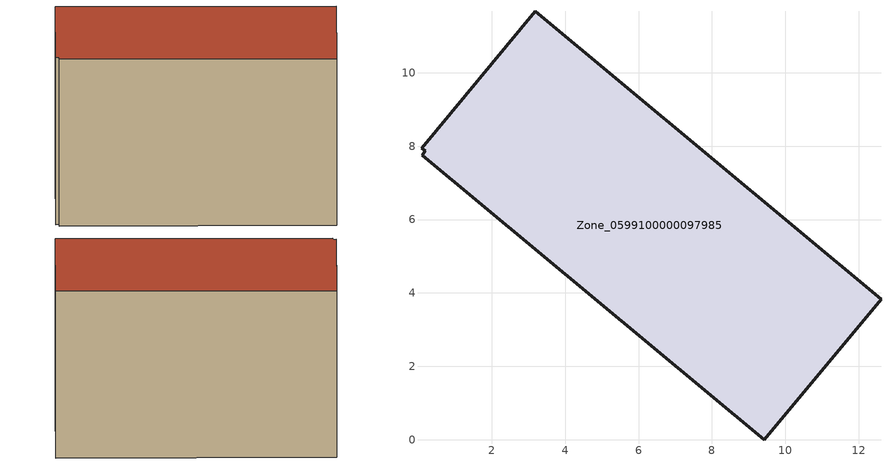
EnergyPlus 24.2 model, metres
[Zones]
Zone_0599100000097985
 floor ground (C_G): 0.18,7.88 0.09,7.95 3.19,11.67 12.61,3.82 9.42,0 0.11,7.75 z0
 wall outside (C_F): 12.61,3.82 3.19,11.67 0.09,7.95 0.18,7.88 0.11,7.75 9.42,0 12.61,3.82 z0:8.2
 roof outside (C_R): 0.09,7.95 0.18,7.88 0.11,7.75 9.42,0 12.61,3.82 3.19,11.67 z8.2
[BUILDING]
Pand.0599100000097985: North Axis=0; Terrain=City; Loads Convergence Tolerance Value=0.04; Temperature Convergence Tolerance Value=0.4; Solar Distribution=FullExterior; Maximum Number of Warmup Days=25; Minimum Number of Warmup Days=1
[Site:Location]
Rotterdam.The.Hague.AP_ZH_NLD Design_Conditions: Latitude=51.96; Longitude=4.45; Time Zone=1; Elevation=-4.5
[SITE:GROUNDTEMPERATURE:BUILDINGSURFACE]
18, 18, 18, 18, 18, 18, 18, 18, 18, 18, 18, 18
[MATERIAL] Thermal Absorptance=0.9; Solar Absorptance=0.7; Visible Absorptance=0.7
Name | Roughness | Thickness | Conductivity | Density | Specific Heat
G.TI.1946 | MediumSmooth | 0.15 | 1 | 540 | 1210
F.TI.1946 | Rough | 0.3 | 0.857143 | 1920 | 840
R.TI.1946 | MediumRough | 0.2 | 0.1 | 1500 | 1000
[CONSTRUCTION]
C_G: G.TI.1946
C_F: F.TI.1946
C_R: R.TI.1946
[ZONE]
Zone_0599100000097985: Type=1; Multiplier=1; Ceiling Height=Autocalculate; Volume=Autocalculate; Floor Area=autocalculate; Part of Total Floor Area=Yes
[ZONEINFILTRATION:DESIGNFLOWRATE]
Infil_Zone_0599100000097985: Zone or ZoneList or Space or SpaceList=Zone_0599100000097985; Schedule=AlwaysOn; Design Flow Rate Calculation Method=Flow/Area; Flow Rate per Floor Area=0.003; Constant Term Coefficient=1; Temperature Term Coefficient=0; Velocity Term Coefficient=0; Velocity Squared Term Coefficient=0
[HVACTEMPLATE:ZONE:IDEALLOADSAIRSYSTEM]
Zone_0599100000097985: Maximum Heating Supply Air Temperature=50; Minimum Cooling Supply Air Temperature=13; Maximum Heating Supply Air Humidity Ratio=0.0156; Minimum Cooling Supply Air Humidity Ratio=0.0077; Heating Limit=NoLimit; Cooling Limit=NoLimit; Dehumidification Control Type=ConstantSensibleHeatRatio; Cooling Sensible Heat Ratio=0.7; Dehumidification Setpoint=60; Humidification Control Type=None; Humidification Setpoint=30; Outdoor Air Method=None; Outdoor Air Flow Rate per Person=0.00944; Outdoor Air Flow Rate per Zone Floor Area=0; Outdoor Air Flow Rate per Zone=0; Demand Controlled Ventilation Type=None; Outdoor Air Economizer Type=NoEconomizer; Heat Recovery Type=None; Sensible Heat Recovery Effectiveness=0.7; Latent Heat Recovery Effectiveness=0.65
[ZONECONTROL:THERMOSTAT]
ThermostatControl_Zone_0599100000097985: Zone or ZoneList=Zone_0599100000097985; Control Type Schedule=DualSetpointControlType; Control 1=Thermostat_Zone_0599100000097985; Temperature Difference Between Cutout And Setpoint=0
[THERMOSTATSETPOINT:DUALSETPOINT]
Thermostat_Zone_0599100000097985: Heating Setpoint Temperature Schedule=HeatingSetpoint_Zone_0599100000097985; Cooling Setpoint Temperature Schedule=CoolingSetpoint_Zone_0599100000097985
[SCHEDULE:COMPACT]
HeatingSetpoint_Zone_0599100000097985: Through: 12/31, For: AllDays, Until: 24:00, 21
CoolingSetpoint_Zone_0599100000097985: Through: 12/31, For: AllDays, Until: 24:00, 24
DualSetpointControlType: Through: 12/31, For: AllDays, Until: 24:00, 4
AlwaysOn: Through: 12/31, For: AllDays, Until: 24:00, 1
